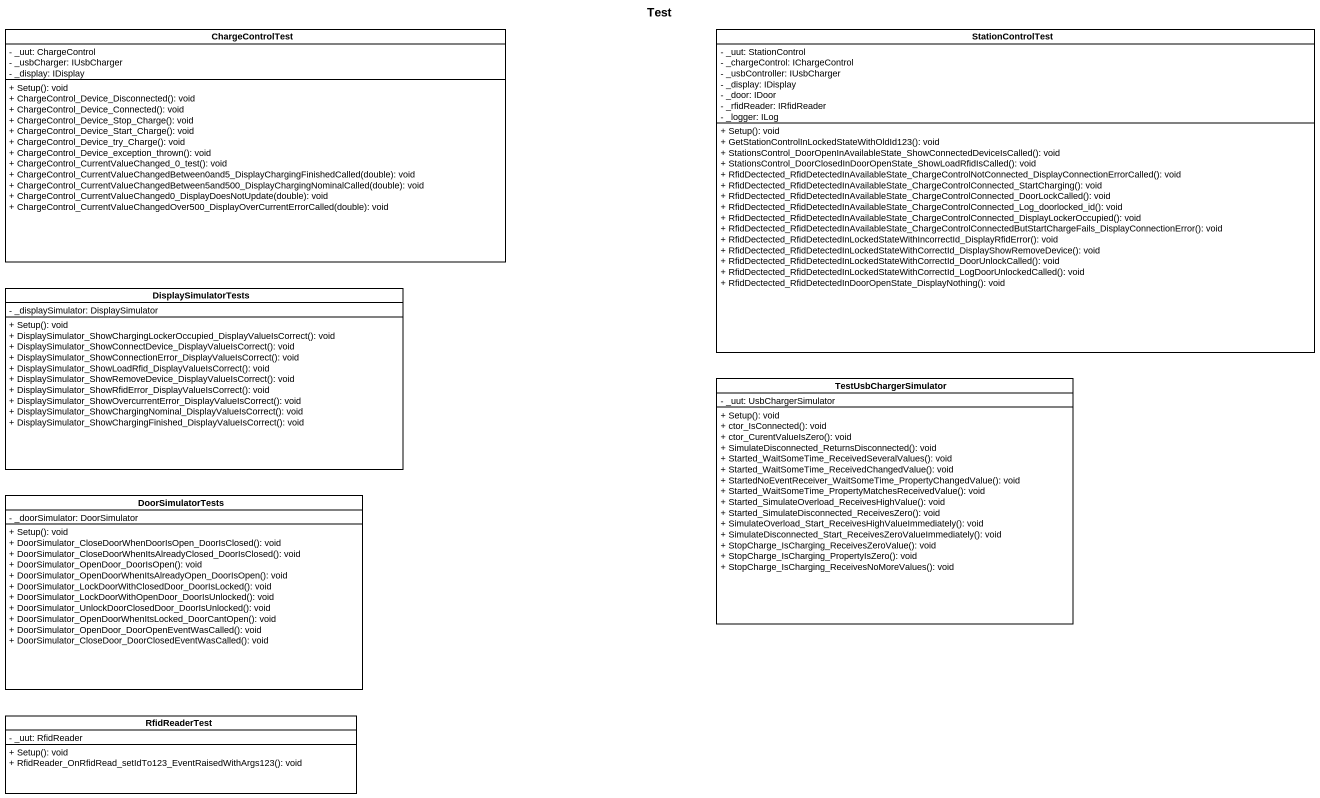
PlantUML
@startuml
title Test
hide circle
hide empty members
skinparam classAttributeIconSize 0
class ChargeControlTest {
  - _uut: ChargeControl
  - _usbCharger: IUsbCharger
  - _display: IDisplay
  + Setup(): void
  + ChargeControl_Device_Disconnected(): void
  + ChargeControl_Device_Connected(): void
  + ChargeControl_Device_Stop_Charge(): void
  + ChargeControl_Device_Start_Charge(): void
  + ChargeControl_Device_try_Charge(): void
  + ChargeControl_Device_exception_thrown(): void
  + ChargeControl_CurrentValueChanged_0_test(): void
  + ChargeControl_CurrentValueChangedBetween0and5_DisplayChargingFinishedCalled(double): void
  + ChargeControl_CurrentValueChangedBetween5and500_DisplayChargingNominalCalled(double): void
  + ChargeControl_CurrentValueChanged0_DisplayDoesNotUpdate(double): void
  + ChargeControl_CurrentValueChangedOver500_DisplayOverCurrentErrorCalled(double): void
}
class StationControlTest {
  - _uut: StationControl
  - _chargeControl: IChargeControl
  - _usbController: IUsbCharger
  - _display: IDisplay
  - _door: IDoor
  - _rfidReader: IRfidReader
  - _logger: ILog
  + Setup(): void
  + GetStationControlInLockedStateWithOldId123(): void
  + StationsControl_DoorOpenInAvailableState_ShowConnectedDeviceIsCalled(): void
  + StationsControl_DoorClosedInDoorOpenState_ShowLoadRfidIsCalled(): void
  + RfidDectected_RfidDetectedInAvailableState_ChargeControlNotConnected_DisplayConnectionErrorCalled(): void
  + RfidDectected_RfidDetectedInAvailableState_ChargeControlConnected_StartCharging(): void
  + RfidDectected_RfidDetectedInAvailableState_ChargeControlConnected_DoorLockCalled(): void
  + RfidDectected_RfidDetectedInAvailableState_ChargeControlConnected_Log_doorlocked_id(): void
  + RfidDectected_RfidDetectedInAvailableState_ChargeControlConnected_DisplayLockerOccupied(): void
  + RfidDectected_RfidDetectedInAvailableState_ChargeControlConnectedButStartChargeFails_DisplayConnectionError(): void
  + RfidDectected_RfidDetectedInLockedStateWithIncorrectId_DisplayRfidError(): void
  + RfidDectected_RfidDetectedInLockedStateWithCorrectId_DisplayShowRemoveDevice(): void
  + RfidDectected_RfidDetectedInLockedStateWithCorrectId_DoorUnlockCalled(): void
  + RfidDectected_RfidDetectedInLockedStateWithCorrectId_LogDoorUnlockedCalled(): void
  + RfidDectected_RfidDetectedInDoorOpenState_DisplayNothing(): void
}
class DisplaySimulatorTests {
  - _displaySimulator: DisplaySimulator
  + Setup(): void
  + DisplaySimulator_ShowChargingLockerOccupied_DisplayValueIsCorrect(): void
  + DisplaySimulator_ShowConnectDevice_DisplayValueIsCorrect(): void
  + DisplaySimulator_ShowConnectionError_DisplayValueIsCorrect(): void
  + DisplaySimulator_ShowLoadRfid_DisplayValueIsCorrect(): void
  + DisplaySimulator_ShowRemoveDevice_DisplayValueIsCorrect(): void
  + DisplaySimulator_ShowRfidError_DisplayValueIsCorrect(): void
  + DisplaySimulator_ShowOvercurrentError_DisplayValueIsCorrect(): void
  + DisplaySimulator_ShowChargingNominal_DisplayValueIsCorrect(): void
  + DisplaySimulator_ShowChargingFinished_DisplayValueIsCorrect(): void
}
class TestUsbChargerSimulator {
  - _uut: UsbChargerSimulator
  + Setup(): void
  + ctor_IsConnected(): void
  + ctor_CurentValueIsZero(): void
  + SimulateDisconnected_ReturnsDisconnected(): void
  + Started_WaitSomeTime_ReceivedSeveralValues(): void
  + Started_WaitSomeTime_ReceivedChangedValue(): void
  + StartedNoEventReceiver_WaitSomeTime_PropertyChangedValue(): void
  + Started_WaitSomeTime_PropertyMatchesReceivedValue(): void
  + Started_SimulateOverload_ReceivesHighValue(): void
  + Started_SimulateDisconnected_ReceivesZero(): void
  + SimulateOverload_Start_ReceivesHighValueImmediately(): void
  + SimulateDisconnected_Start_ReceivesZeroValueImmediately(): void
  + StopCharge_IsCharging_ReceivesZeroValue(): void
  + StopCharge_IsCharging_PropertyIsZero(): void
  + StopCharge_IsCharging_ReceivesNoMoreValues(): void
}
class DoorSimulatorTests {
  - _doorSimulator: DoorSimulator
  + Setup(): void
  + DoorSimulator_CloseDoorWhenDoorIsOpen_DoorIsClosed(): void
  + DoorSimulator_CloseDoorWhenItsAlreadyClosed_DoorIsClosed(): void
  + DoorSimulator_OpenDoor_DoorIsOpen(): void
  + DoorSimulator_OpenDoorWhenItsAlreadyOpen_DoorIsOpen(): void
  + DoorSimulator_LockDoorWithClosedDoor_DoorIsLocked(): void
  + DoorSimulator_LockDoorWithOpenDoor_DoorIsUnlocked(): void
  + DoorSimulator_UnlockDoorClosedDoor_DoorIsUnlocked(): void
  + DoorSimulator_OpenDoorWhenItsLocked_DoorCantOpen(): void
  + DoorSimulator_OpenDoor_DoorOpenEventWasCalled(): void
  + DoorSimulator_CloseDoor_DoorClosedEventWasCalled(): void
}
class RfidReaderTest {
  - _uut: RfidReader
  + Setup(): void
  + RfidReader_OnRfidRead_setIdTo123_EventRaisedWithArgs123(): void
}
@enduml
